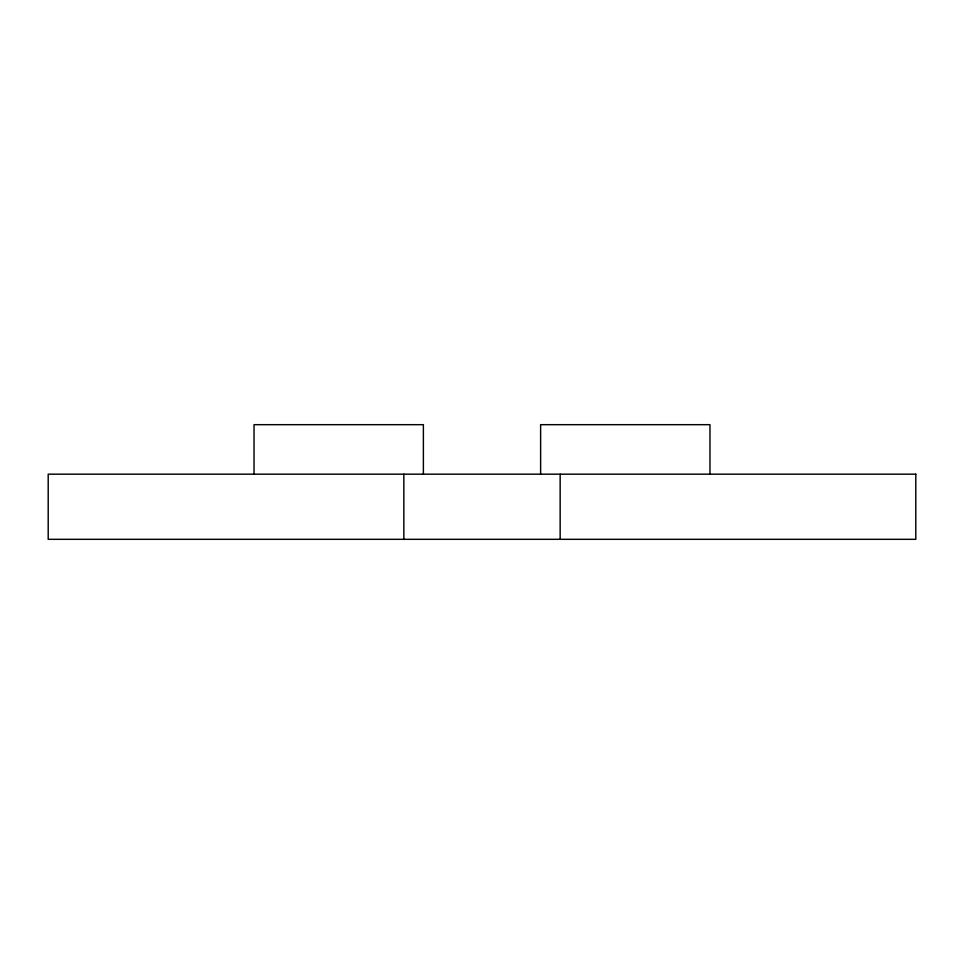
<?xml version="1.0" encoding="UTF-8"?>
<svg xmlns="http://www.w3.org/2000/svg" width="964" height="964" viewBox="0 0 964 964"><rect width="100%" height="100%" fill="white"/><g stroke="black" fill="none" stroke-linecap="round" stroke-linejoin="round"><path stroke-width="1.45" d="M709.974 474.18L709.974 424.678L540.623 424.678L540.623 474.18M560.156 474.18L560.156 539.322M423.377 474.18L423.377 424.678L254.026 424.678L254.026 474.18M403.844 474.18L403.844 539.322M915.8 474.18L48.2 474.18L48.2 539.322L915.8 539.322L915.8 474.18"/></g></svg>
